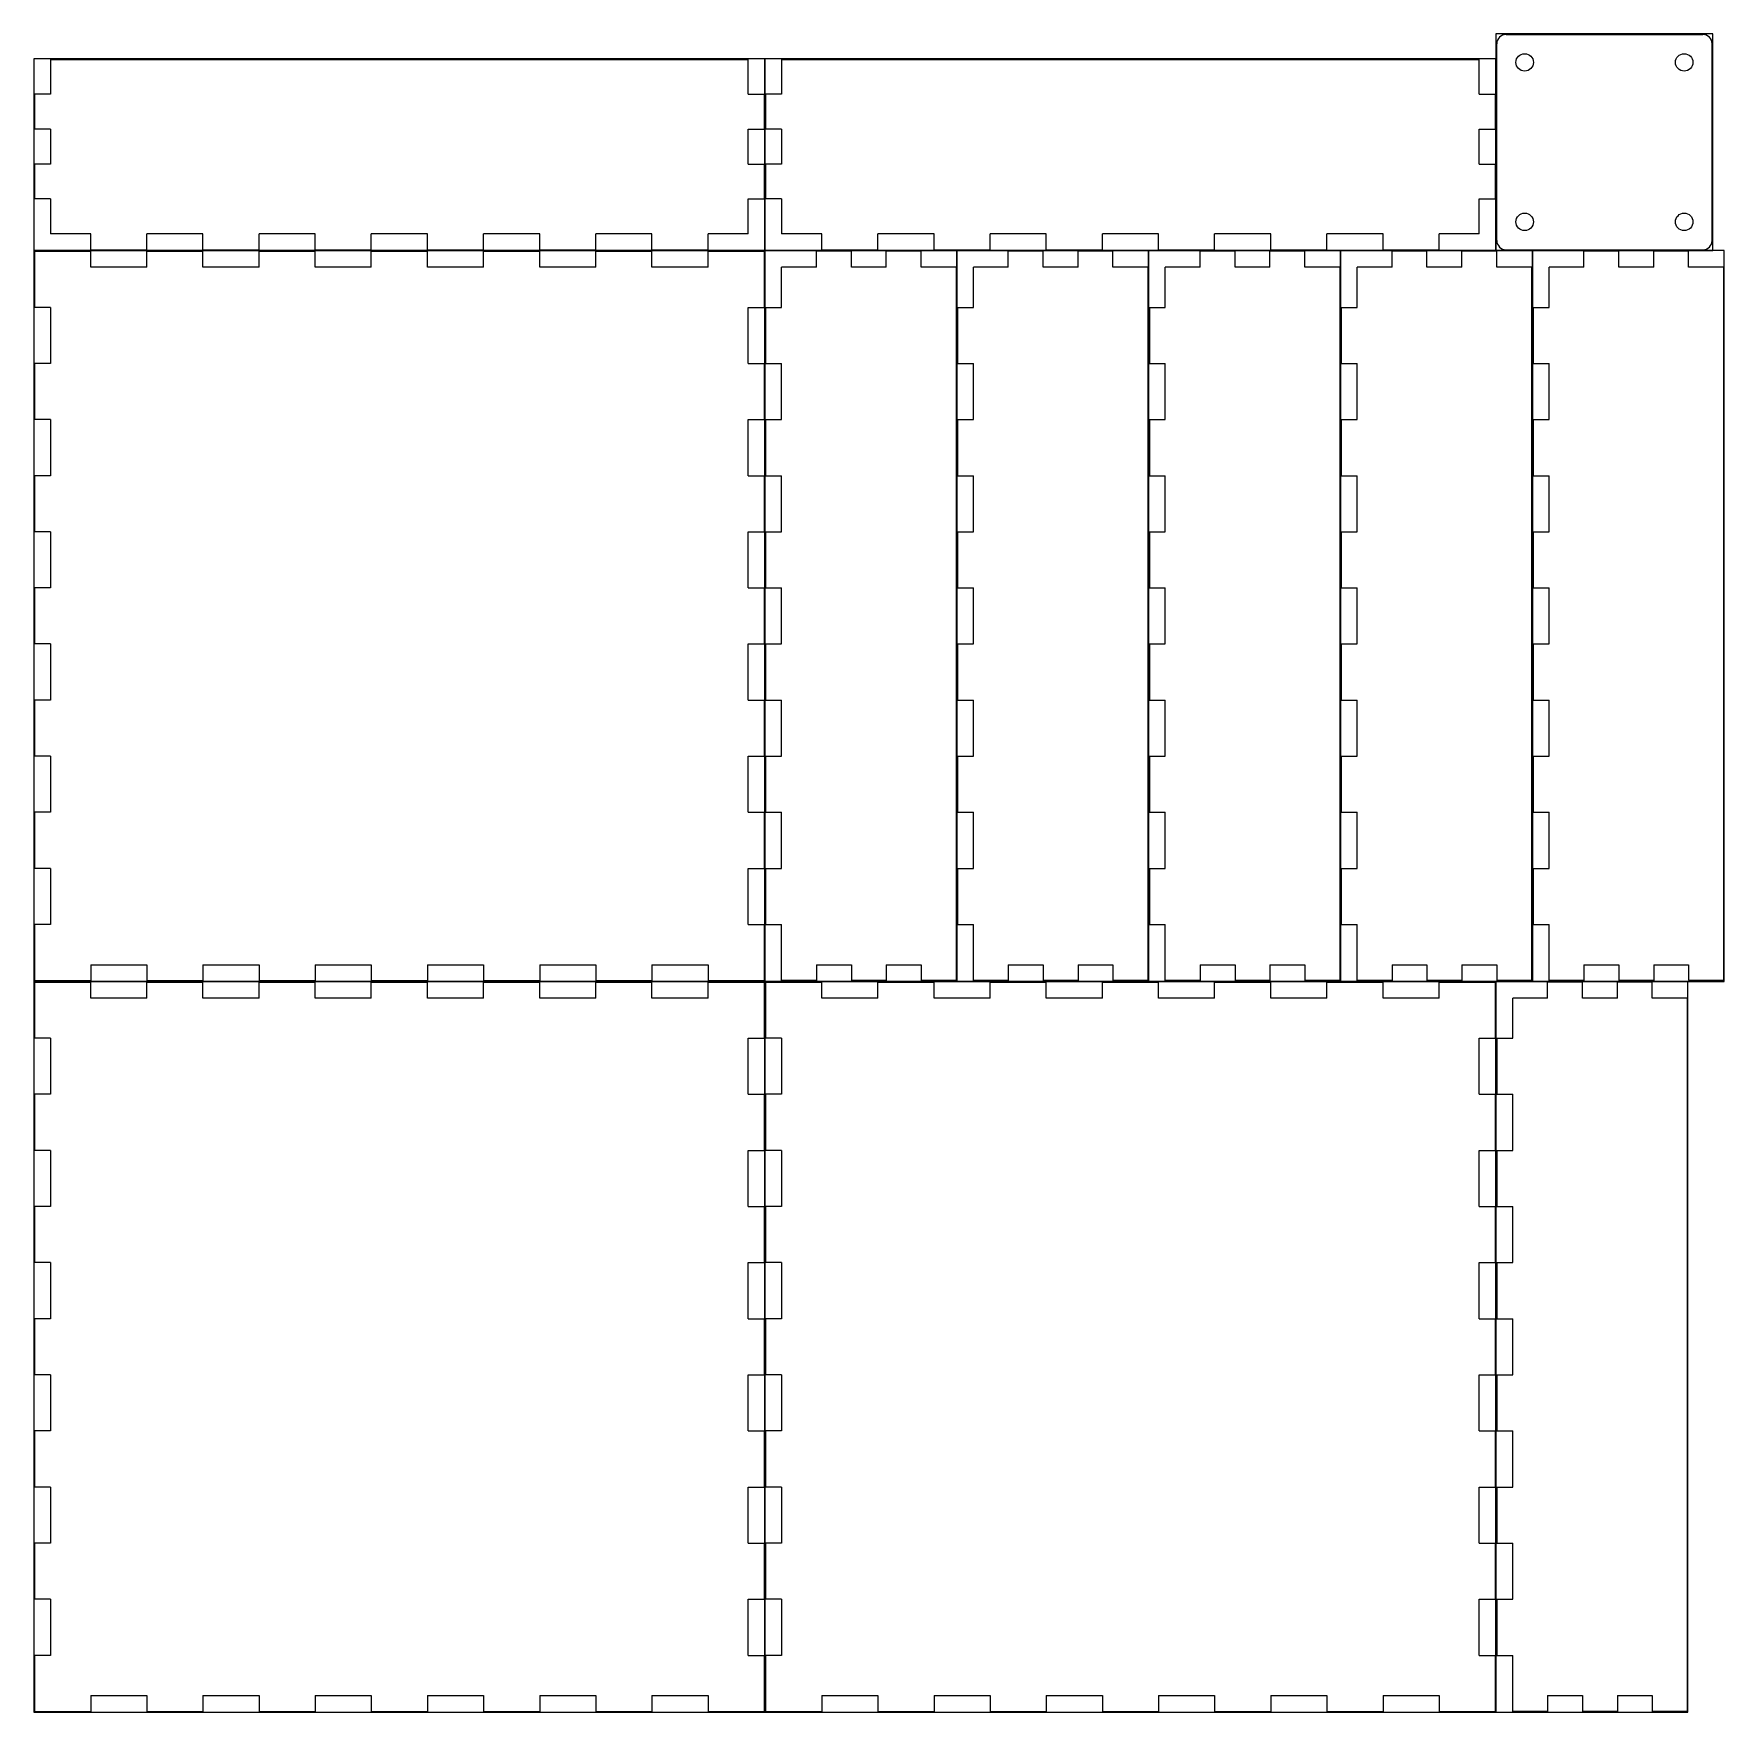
# Model space of a CAD drawing. Header units: millimetres. Extents: x 0 to 291, y 0 to 289.
import ezdxf

# ---------------------------------------------------------------- set-up
doc = ezdxf.new("R2010")
doc.units = ezdxf.units.MM
for name, color, linetype in [('bottom_1', 7, 'Continuous'), ('bottom_2', 7, 'Continuous'), ('bottom_3', 7, 'Continuous'), ('foot_1', 7, 'Continuous'), ('side-a_1', 7, 'Continuous'), ('side-a_2', 7, 'Continuous'), ('side-a_3', 7, 'Continuous'), ('side-a_4', 7, 'Continuous'), ('side-a_5', 7, 'Continuous'), ('side-a_6', 7, 'Continuous'), ('side-b_1', 7, 'Continuous'), ('side-b_2', 7, 'Continuous')]:
    doc.layers.add(name, color=color, linetype=linetype)

msp = doc.modelspace()

# ---------------------------------------------------------------- linework, layer by layer
at = {"layer": 'bottom_1'}
for p, q in [((0.12, 125.62), (9.78, 125.62)), ((0.12, 125.62), (0.12, 115.97)), ((9.78, 122.88), (9.78, 125.62)), ((19.43, 125.62), (29.09, 125.62)), ((19.43, 122.88), (19.43, 125.62)), ((29.09, 122.88), (29.09, 125.62)), ((38.74, 125.62), (48.39, 125.62)), ((38.74, 122.88), (38.74, 125.62)), ((48.39, 122.88), (48.39, 125.62)), ((58.05, 125.62), (67.7, 125.62)), ((58.05, 122.88), (58.05, 125.62)), ((67.7, 122.88), (67.7, 125.62)), ((77.36, 125.62), (87.01, 125.62)), ((77.36, 122.88), (77.36, 125.62)), ((87.01, 122.88), (87.01, 125.62)), ((96.66, 125.62), (106.32, 125.62)), ((96.66, 122.88), (96.66, 125.62)), ((106.32, 122.88), (106.32, 125.62)), ((115.97, 125.62), (125.62, 125.62)), ((115.97, 122.88), (115.97, 125.62)), ((125.62, 125.62), (125.62, 115.97)), ((19.43, 122.88), (9.78, 122.88)), ((38.74, 122.88), (29.09, 122.88)), ((58.05, 122.88), (48.39, 122.88)), ((77.36, 122.88), (67.7, 122.88)), ((96.66, 122.88), (87.01, 122.88)), ((115.97, 122.88), (106.32, 122.88)), ((2.88, 115.97), (0.12, 115.97)), ((2.88, 115.97), (2.88, 106.32)), ((122.88, 106.32), (122.88, 115.97)), ((122.88, 115.97), (125.62, 115.97)), ((2.88, 106.32), (0.12, 106.32)), ((0.12, 106.32), (0.12, 96.66)), ((122.88, 106.32), (125.62, 106.32)), ((125.62, 106.32), (125.62, 96.66)), ((2.88, 96.66), (0.12, 96.66)), ((2.88, 96.66), (2.88, 87.01)), ((122.88, 87.01), (122.88, 96.66)), ((122.88, 96.66), (125.62, 96.66)), ((2.88, 87.01), (0.12, 87.01)), ((0.12, 87.01), (0.12, 77.36)), ((122.88, 87.01), (125.62, 87.01)), ((125.62, 87.01), (125.62, 77.36)), ((2.88, 77.36), (0.12, 77.36)), ((2.88, 77.36), (2.88, 67.7)), ((122.88, 67.7), (122.88, 77.36)), ((122.88, 77.36), (125.62, 77.36)), ((2.88, 67.7), (0.12, 67.7)), ((0.12, 67.7), (0.12, 58.05)), ((122.88, 67.7), (125.62, 67.7)), ((125.62, 67.7), (125.62, 58.05)), ((2.88, 58.05), (0.12, 58.05)), ((2.88, 58.05), (2.88, 48.39)), ((122.88, 48.39), (122.88, 58.05)), ((122.88, 58.05), (125.62, 58.05)), ((2.88, 48.39), (0.12, 48.39)), ((0.12, 48.39), (0.12, 38.74)), ((122.88, 48.39), (125.62, 48.39)), ((125.62, 48.39), (125.62, 38.74)), ((2.88, 38.74), (0.12, 38.74)), ((2.88, 38.74), (2.88, 29.09)), ((122.88, 29.09), (122.88, 38.74)), ((122.88, 38.74), (125.62, 38.74)), ((2.88, 29.09), (0.12, 29.09)), ((0.12, 29.09), (0.12, 19.43)), ((122.88, 29.09), (125.62, 29.09)), ((125.62, 29.09), (125.62, 19.43)), ((2.88, 19.43), (0.12, 19.43)), ((2.88, 19.43), (2.88, 9.78)), ((122.88, 9.78), (122.88, 19.43)), ((122.88, 19.43), (125.62, 19.43)), ((2.88, 9.78), (0.12, 9.78)), ((0.12, 9.78), (0.12, 0.12)), ((122.88, 9.78), (125.62, 9.78)), ((125.62, 9.78), (125.62, 0.12)), ((0.12, 0.12), (9.78, 0.12)), ((9.78, 2.88), (9.78, 0.12)), ((9.78, 2.88), (19.43, 2.88)), ((19.43, 2.88), (19.43, 0.12)), ((19.43, 0.12), (29.09, 0.12)), ((29.09, 2.88), (29.09, 0.12)), ((29.09, 2.88), (38.74, 2.88)), ((38.74, 2.88), (38.74, 0.12)), ((38.74, 0.12), (48.39, 0.12)), ((48.39, 2.88), (48.39, 0.12)), ((48.39, 2.88), (58.05, 2.88)), ((58.05, 2.88), (58.05, 0.12)), ((58.05, 0.12), (67.7, 0.12)), ((67.7, 2.88), (67.7, 0.12)), ((67.7, 2.88), (77.36, 2.88)), ((77.36, 2.88), (77.36, 0.12)), ((77.36, 0.12), (87.01, 0.12)), ((87.01, 2.88), (87.01, 0.12)), ((87.01, 2.88), (96.66, 2.88)), ((96.66, 2.88), (96.66, 0.12)), ((96.66, 0.12), (106.32, 0.12)), ((106.32, 2.88), (106.32, 0.12)), ((106.32, 2.88), (115.97, 2.88)), ((115.97, 2.88), (115.97, 0.12)), ((115.97, 0.12), (125.62, 0.12))]:
    msp.add_line(p, q, dxfattribs=at)
at = {"layer": 'bottom_2'}
for p, q in [((125.88, 125.62), (135.53, 125.62)), ((125.88, 125.62), (125.88, 115.97)), ((135.53, 122.88), (135.53, 125.62)), ((145.18, 125.62), (154.84, 125.62)), ((145.18, 122.88), (145.18, 125.62)), ((154.84, 122.88), (154.84, 125.62)), ((164.49, 125.62), (174.14, 125.62)), ((164.49, 122.88), (164.49, 125.62)), ((174.14, 122.88), (174.14, 125.62)), ((183.8, 125.62), (193.45, 125.62)), ((183.8, 122.88), (183.8, 125.62)), ((193.45, 122.88), (193.45, 125.62)), ((203.11, 125.62), (212.76, 125.62)), ((203.11, 122.88), (203.11, 125.62)), ((212.76, 122.88), (212.76, 125.62)), ((222.41, 125.62), (232.07, 125.62)), ((222.41, 122.88), (222.41, 125.62)), ((232.07, 122.88), (232.07, 125.62)), ((241.72, 125.62), (251.38, 125.62)), ((241.72, 122.88), (241.72, 125.62)), ((251.38, 125.62), (251.38, 115.97)), ((145.18, 122.88), (135.53, 122.88)), ((164.49, 122.88), (154.84, 122.88)), ((183.8, 122.88), (174.14, 122.88)), ((203.11, 122.88), (193.45, 122.88)), ((222.41, 122.88), (212.76, 122.88)), ((241.72, 122.88), (232.07, 122.88)), ((128.62, 115.97), (125.88, 115.97)), ((128.62, 115.97), (128.62, 106.32)), ((248.62, 106.32), (248.62, 115.97)), ((248.62, 115.97), (251.38, 115.97)), ((128.62, 106.32), (125.88, 106.32)), ((125.88, 106.32), (125.88, 96.66)), ((248.62, 106.32), (251.38, 106.32)), ((251.38, 106.32), (251.38, 96.66)), ((128.62, 96.66), (125.88, 96.66)), ((128.62, 96.66), (128.62, 87.01)), ((248.62, 87.01), (248.62, 96.66)), ((248.62, 96.66), (251.38, 96.66)), ((128.62, 87.01), (125.88, 87.01)), ((125.88, 87.01), (125.88, 77.36)), ((248.62, 87.01), (251.38, 87.01)), ((251.38, 87.01), (251.38, 77.36)), ((128.62, 77.36), (125.88, 77.36)), ((128.62, 77.36), (128.62, 67.7)), ((248.62, 67.7), (248.62, 77.36)), ((248.62, 77.36), (251.38, 77.36)), ((128.62, 67.7), (125.88, 67.7)), ((125.88, 67.7), (125.88, 58.05)), ((248.62, 67.7), (251.38, 67.7)), ((251.38, 67.7), (251.38, 58.05)), ((128.62, 58.05), (125.88, 58.05)), ((128.62, 58.05), (128.62, 48.39)), ((248.62, 48.39), (248.62, 58.05)), ((248.62, 58.05), (251.38, 58.05)), ((128.62, 48.39), (125.88, 48.39)), ((125.88, 48.39), (125.88, 38.74)), ((248.62, 48.39), (251.38, 48.39)), ((251.38, 48.39), (251.38, 38.74)), ((128.62, 38.74), (125.88, 38.74)), ((128.62, 38.74), (128.62, 29.09)), ((248.62, 29.09), (248.62, 38.74)), ((248.62, 38.74), (251.38, 38.74)), ((128.62, 29.09), (125.88, 29.09)), ((125.88, 29.09), (125.88, 19.43)), ((248.62, 29.09), (251.38, 29.09)), ((251.38, 29.09), (251.38, 19.43)), ((128.62, 19.43), (125.88, 19.43)), ((128.62, 19.43), (128.62, 9.78)), ((248.62, 9.78), (248.62, 19.43)), ((248.62, 19.43), (251.38, 19.43)), ((128.62, 9.78), (125.88, 9.78)), ((125.88, 9.78), (125.88, 0.12)), ((248.62, 9.78), (251.38, 9.78)), ((251.38, 9.78), (251.38, 0.12)), ((125.88, 0.12), (135.53, 0.12)), ((135.53, 2.88), (135.53, 0.12)), ((135.53, 2.88), (145.18, 2.88)), ((145.18, 2.88), (145.18, 0.12)), ((145.18, 0.12), (154.84, 0.12)), ((154.84, 2.88), (154.84, 0.12)), ((154.84, 2.88), (164.49, 2.88)), ((164.49, 2.88), (164.49, 0.12)), ((164.49, 0.12), (174.14, 0.12)), ((174.14, 2.88), (174.14, 0.12)), ((174.14, 2.88), (183.8, 2.88)), ((183.8, 2.88), (183.8, 0.12)), ((183.8, 0.12), (193.45, 0.12)), ((193.45, 2.88), (193.45, 0.12)), ((193.45, 2.88), (203.11, 2.88)), ((203.11, 2.88), (203.11, 0.12)), ((203.11, 0.12), (212.76, 0.12)), ((212.76, 2.88), (212.76, 0.12)), ((212.76, 2.88), (222.41, 2.88)), ((222.41, 2.88), (222.41, 0.12)), ((222.41, 0.12), (232.07, 0.12)), ((232.07, 2.88), (232.07, 0.12)), ((232.07, 2.88), (241.72, 2.88)), ((241.72, 2.88), (241.72, 0.12)), ((241.72, 0.12), (251.38, 0.12))]:
    msp.add_line(p, q, dxfattribs=at)
at = {"layer": 'bottom_3'}
for p, q in [((0.12, 251.38), (9.78, 251.38)), ((0.12, 251.38), (0.12, 241.72)), ((9.78, 248.62), (9.78, 251.38)), ((19.43, 251.38), (29.09, 251.38)), ((19.43, 248.62), (19.43, 251.38)), ((29.09, 248.62), (29.09, 251.38)), ((38.74, 251.38), (48.39, 251.38)), ((38.74, 248.62), (38.74, 251.38)), ((48.39, 248.62), (48.39, 251.38)), ((58.05, 251.38), (67.7, 251.38)), ((58.05, 248.62), (58.05, 251.38)), ((67.7, 248.62), (67.7, 251.38)), ((77.36, 251.38), (87.01, 251.38)), ((77.36, 248.62), (77.36, 251.38)), ((87.01, 248.62), (87.01, 251.38)), ((96.66, 251.38), (106.32, 251.38)), ((96.66, 248.62), (96.66, 251.38)), ((106.32, 248.62), (106.32, 251.38)), ((115.97, 251.38), (125.62, 251.38)), ((115.97, 248.62), (115.97, 251.38)), ((125.62, 251.38), (125.62, 241.72)), ((19.43, 248.62), (9.78, 248.62)), ((38.74, 248.62), (29.09, 248.62)), ((58.05, 248.62), (48.39, 248.62)), ((77.36, 248.62), (67.7, 248.62)), ((96.66, 248.62), (87.01, 248.62)), ((115.97, 248.62), (106.32, 248.62)), ((2.88, 241.72), (0.12, 241.72)), ((2.88, 241.72), (2.88, 232.07)), ((122.88, 232.07), (122.88, 241.72)), ((122.88, 241.72), (125.62, 241.72)), ((2.88, 232.07), (0.12, 232.07)), ((0.12, 232.07), (0.12, 222.41)), ((122.88, 232.07), (125.62, 232.07)), ((125.62, 232.07), (125.62, 222.41)), ((2.88, 222.41), (0.12, 222.41)), ((2.88, 222.41), (2.88, 212.76)), ((122.88, 212.76), (122.88, 222.41)), ((122.88, 222.41), (125.62, 222.41)), ((2.88, 212.76), (0.12, 212.76)), ((0.12, 212.76), (0.12, 203.11)), ((122.88, 212.76), (125.62, 212.76)), ((125.62, 212.76), (125.62, 203.11)), ((2.88, 203.11), (0.12, 203.11)), ((2.88, 203.11), (2.88, 193.45)), ((122.88, 193.45), (122.88, 203.11)), ((122.88, 203.11), (125.62, 203.11)), ((2.88, 193.45), (0.12, 193.45)), ((0.12, 193.45), (0.12, 183.8)), ((122.88, 193.45), (125.62, 193.45)), ((125.62, 193.45), (125.62, 183.8)), ((2.88, 183.8), (0.12, 183.8)), ((2.88, 183.8), (2.88, 174.14)), ((122.88, 174.14), (122.88, 183.8)), ((122.88, 183.8), (125.62, 183.8)), ((2.88, 174.14), (0.12, 174.14)), ((0.12, 174.14), (0.12, 164.49)), ((122.88, 174.14), (125.62, 174.14)), ((125.62, 174.14), (125.62, 164.49)), ((2.88, 164.49), (0.12, 164.49)), ((2.88, 164.49), (2.88, 154.84)), ((122.88, 154.84), (122.88, 164.49)), ((122.88, 164.49), (125.62, 164.49)), ((2.88, 154.84), (0.12, 154.84)), ((0.12, 154.84), (0.12, 145.18)), ((122.88, 154.84), (125.62, 154.84)), ((125.62, 154.84), (125.62, 145.18)), ((2.88, 145.18), (0.12, 145.18)), ((2.88, 145.18), (2.88, 135.53)), ((122.88, 135.53), (122.88, 145.18)), ((122.88, 145.18), (125.62, 145.18)), ((2.88, 135.53), (0.12, 135.53)), ((0.12, 135.53), (0.12, 125.88)), ((122.88, 135.53), (125.62, 135.53)), ((125.62, 135.53), (125.62, 125.88)), ((9.78, 128.62), (9.78, 125.88)), ((9.78, 128.62), (19.43, 128.62)), ((19.43, 128.62), (19.43, 125.88)), ((29.09, 128.62), (29.09, 125.88)), ((29.09, 128.62), (38.74, 128.62)), ((38.74, 128.62), (38.74, 125.88)), ((48.39, 128.62), (48.39, 125.88)), ((48.39, 128.62), (58.05, 128.62)), ((58.05, 128.62), (58.05, 125.88)), ((67.7, 128.62), (67.7, 125.88)), ((67.7, 128.62), (77.36, 128.62)), ((77.36, 128.62), (77.36, 125.88)), ((87.01, 128.62), (87.01, 125.88)), ((87.01, 128.62), (96.66, 128.62)), ((96.66, 128.62), (96.66, 125.88)), ((106.32, 128.62), (106.32, 125.88)), ((106.32, 128.62), (115.97, 128.62)), ((115.97, 128.62), (115.97, 125.88)), ((0.12, 125.88), (9.78, 125.88)), ((19.43, 125.88), (29.09, 125.88)), ((38.74, 125.88), (48.39, 125.88)), ((58.05, 125.88), (67.7, 125.88)), ((77.36, 125.88), (87.01, 125.88)), ((96.66, 125.88), (106.32, 125.88)), ((115.97, 125.88), (125.62, 125.88))]:
    msp.add_line(p, q, dxfattribs=at)
at = {"layer": 'DEBUG_bottom_1', "color": 1}
msp.add_lwpolyline([(0, 0), (125.75, 0), (125.75, 125.75), (0, 125.75), (0, 0)], dxfattribs=at)
at = {"layer": 'DEBUG_bottom_2', "color": 1}
msp.add_lwpolyline([(125.75, 0), (251.5, 0), (251.5, 125.75), (125.75, 125.75), (125.75, 0)], dxfattribs=at)
at = {"layer": 'DEBUG_bottom_3', "color": 1}
msp.add_lwpolyline([(0, 125.75), (125.75, 125.75), (125.75, 251.5), (0, 251.5), (0, 125.75)], dxfattribs=at)
at = {"layer": 'DEBUG_foot_1', "color": 1}
msp.add_lwpolyline([(251.5, 251.5), (288.79, 251.5), (288.79, 288.79), (251.5, 288.79), (251.5, 251.5)], dxfattribs=at)
at = {"layer": 'DEBUG_side-a_1', "color": 1}
msp.add_lwpolyline([(251.5, 0), (284.5, 0), (284.5, 125.75), (251.5, 125.75), (251.5, 0)], dxfattribs=at)
at = {"layer": 'DEBUG_side-a_2', "color": 1}
msp.add_lwpolyline([(125.75, 125.75), (158.75, 125.75), (158.75, 251.5), (125.75, 251.5), (125.75, 125.75)], dxfattribs=at)
at = {"layer": 'DEBUG_side-a_3', "color": 1}
msp.add_lwpolyline([(158.75, 125.75), (191.75, 125.75), (191.75, 251.5), (158.75, 251.5), (158.75, 125.75)], dxfattribs=at)
at = {"layer": 'DEBUG_side-a_4', "color": 1}
msp.add_lwpolyline([(191.75, 125.75), (224.75, 125.75), (224.75, 251.5), (191.75, 251.5), (191.75, 125.75)], dxfattribs=at)
at = {"layer": 'DEBUG_side-a_5', "color": 1}
msp.add_lwpolyline([(224.75, 125.75), (257.75, 125.75), (257.75, 251.5), (224.75, 251.5), (224.75, 125.75)], dxfattribs=at)
at = {"layer": 'DEBUG_side-a_6', "color": 1}
msp.add_lwpolyline([(257.75, 125.75), (290.75, 125.75), (290.75, 251.5), (257.75, 251.5), (257.75, 125.75)], dxfattribs=at)
at = {"layer": 'DEBUG_side-b_1', "color": 1}
msp.add_lwpolyline([(0, 251.5), (125.75, 251.5), (125.75, 284.5), (0, 284.5), (0, 251.5)], dxfattribs=at)
at = {"layer": 'DEBUG_side-b_2', "color": 1}
msp.add_lwpolyline([(125.75, 251.5), (251.5, 251.5), (251.5, 284.5), (125.75, 284.5), (125.75, 251.5)], dxfattribs=at)
at = {"layer": 'foot_1'}
for p, q in [((253.23, 288.67), (287.07, 288.67)), ((251.62, 253.23), (251.62, 287.07)), ((288.67, 253.23), (288.67, 287.07)), ((253.23, 251.62), (287.07, 251.62))]:
    msp.add_line(p, q, dxfattribs=at)
for centre in [(256.43, 283.87), (283.87, 283.87), (256.43, 256.43), (283.87, 256.43)]:
    msp.add_circle(centre, 1.5, dxfattribs=at)
for centre, start, end in [((253.23, 287.07), 90, 180), ((287.07, 287.07), 0, 90), ((253.23, 253.23), 180, 270), ((287.07, 253.23), 270, 0)]:
    msp.add_arc(centre, 1.6, start, end, dxfattribs=at)
at = {"layer": 'side-a_1'}
for p, q in [((266.38, 125.62), (260.38, 125.62)), ((260.38, 122.88), (260.38, 125.62)), ((266.38, 122.88), (266.38, 125.62)), ((278.38, 125.62), (272.38, 125.62)), ((272.38, 122.88), (272.38, 125.62)), ((278.38, 122.88), (278.38, 125.62)), ((260.38, 122.88), (254.37, 122.88)), ((254.37, 115.97), (254.37, 122.88)), ((272.38, 122.88), (266.38, 122.88)), ((284.38, 122.88), (278.38, 122.88)), ((284.38, 122.88), (284.38, 0.12)), ((251.62, 115.97), (254.37, 115.97)), ((251.62, 115.97), (251.62, 106.32)), ((251.62, 106.32), (254.37, 106.32)), ((254.37, 96.66), (254.37, 106.32)), ((251.62, 96.66), (254.37, 96.66)), ((251.62, 96.66), (251.62, 87.01)), ((251.62, 87.01), (254.37, 87.01)), ((254.37, 77.36), (254.37, 87.01)), ((251.62, 77.36), (254.37, 77.36)), ((251.62, 77.36), (251.62, 67.7)), ((251.62, 67.7), (254.37, 67.7)), ((254.37, 58.05), (254.37, 67.7)), ((251.62, 58.05), (254.37, 58.05)), ((251.62, 58.05), (251.62, 48.39)), ((251.62, 48.39), (254.37, 48.39)), ((254.37, 38.74), (254.37, 48.39)), ((251.62, 38.74), (254.37, 38.74)), ((251.62, 38.74), (251.62, 29.09)), ((251.62, 29.09), (254.37, 29.09)), ((254.37, 19.43), (254.37, 29.09)), ((251.62, 19.43), (254.37, 19.43)), ((251.62, 19.43), (251.62, 9.78)), ((251.62, 9.78), (254.37, 9.78)), ((254.37, 0.12), (254.37, 9.78)), ((260.38, 0.12), (254.37, 0.12)), ((260.38, 2.88), (260.38, 0.12)), ((260.38, 2.88), (266.38, 2.88)), ((266.38, 2.88), (266.38, 0.12)), ((272.38, 0.12), (266.38, 0.12)), ((272.38, 2.88), (272.38, 0.12)), ((272.38, 2.88), (278.38, 2.88)), ((278.38, 2.88), (278.38, 0.12)), ((284.38, 0.12), (278.38, 0.12))]:
    msp.add_line(p, q, dxfattribs=at)
at = {"layer": 'side-a_2'}
for p, q in [((140.62, 251.38), (134.62, 251.38)), ((134.62, 248.62), (134.62, 251.38)), ((140.62, 248.62), (140.62, 251.38)), ((152.62, 251.38), (146.62, 251.38)), ((146.62, 248.62), (146.62, 251.38)), ((152.62, 248.62), (152.62, 251.38)), ((134.62, 248.62), (128.62, 248.62)), ((128.62, 241.72), (128.62, 248.62)), ((146.62, 248.62), (140.62, 248.62)), ((158.62, 248.62), (152.62, 248.62)), ((158.62, 248.62), (158.62, 125.88)), ((125.88, 241.72), (128.62, 241.72)), ((125.88, 241.72), (125.88, 232.07)), ((125.88, 232.07), (128.62, 232.07)), ((128.62, 222.41), (128.62, 232.07)), ((125.88, 222.41), (128.62, 222.41)), ((125.88, 222.41), (125.88, 212.76)), ((125.88, 212.76), (128.62, 212.76)), ((128.62, 203.11), (128.62, 212.76)), ((125.88, 203.11), (128.62, 203.11)), ((125.88, 203.11), (125.88, 193.45)), ((125.88, 193.45), (128.62, 193.45)), ((128.62, 183.8), (128.62, 193.45)), ((125.88, 183.8), (128.62, 183.8)), ((125.88, 183.8), (125.88, 174.14)), ((125.88, 174.14), (128.62, 174.14)), ((128.62, 164.49), (128.62, 174.14)), ((125.88, 164.49), (128.62, 164.49)), ((125.88, 164.49), (125.88, 154.84)), ((125.88, 154.84), (128.62, 154.84)), ((128.62, 145.18), (128.62, 154.84)), ((125.88, 145.18), (128.62, 145.18)), ((125.88, 145.18), (125.88, 135.53)), ((125.88, 135.53), (128.62, 135.53)), ((128.62, 125.88), (128.62, 135.53)), ((134.62, 128.62), (134.62, 125.88)), ((134.62, 128.62), (140.62, 128.62)), ((140.62, 128.62), (140.62, 125.88)), ((146.62, 128.62), (146.62, 125.88)), ((146.62, 128.62), (152.62, 128.62)), ((152.62, 128.62), (152.62, 125.88)), ((134.62, 125.88), (128.62, 125.88)), ((146.62, 125.88), (140.62, 125.88)), ((158.62, 125.88), (152.62, 125.88))]:
    msp.add_line(p, q, dxfattribs=at)
at = {"layer": 'side-a_3'}
for p, q in [((173.62, 251.38), (167.62, 251.38)), ((167.62, 248.62), (167.62, 251.38)), ((173.62, 248.62), (173.62, 251.38)), ((185.62, 251.38), (179.62, 251.38)), ((179.62, 248.62), (179.62, 251.38)), ((185.62, 248.62), (185.62, 251.38)), ((167.62, 248.62), (161.62, 248.62)), ((161.62, 241.72), (161.62, 248.62)), ((179.62, 248.62), (173.62, 248.62)), ((191.62, 248.62), (185.62, 248.62)), ((191.62, 248.62), (191.62, 125.88)), ((158.88, 241.72), (161.62, 241.72)), ((158.88, 241.72), (158.88, 232.07)), ((158.88, 232.07), (161.62, 232.07)), ((161.62, 222.41), (161.62, 232.07)), ((158.88, 222.41), (161.62, 222.41)), ((158.88, 222.41), (158.88, 212.76)), ((158.88, 212.76), (161.62, 212.76)), ((161.62, 203.11), (161.62, 212.76)), ((158.88, 203.11), (161.62, 203.11)), ((158.88, 203.11), (158.88, 193.45)), ((158.88, 193.45), (161.62, 193.45)), ((161.62, 183.8), (161.62, 193.45)), ((158.88, 183.8), (161.62, 183.8)), ((158.88, 183.8), (158.88, 174.14)), ((158.88, 174.14), (161.62, 174.14)), ((161.62, 164.49), (161.62, 174.14)), ((158.88, 164.49), (161.62, 164.49)), ((158.88, 164.49), (158.88, 154.84)), ((158.88, 154.84), (161.62, 154.84)), ((161.62, 145.18), (161.62, 154.84)), ((158.88, 145.18), (161.62, 145.18)), ((158.88, 145.18), (158.88, 135.53)), ((158.88, 135.53), (161.62, 135.53)), ((161.62, 125.88), (161.62, 135.53)), ((167.62, 128.62), (167.62, 125.88)), ((167.62, 128.62), (173.62, 128.62)), ((173.62, 128.62), (173.62, 125.88)), ((179.62, 128.62), (179.62, 125.88)), ((179.62, 128.62), (185.62, 128.62)), ((185.62, 128.62), (185.62, 125.88)), ((167.62, 125.88), (161.62, 125.88)), ((179.62, 125.88), (173.62, 125.88)), ((191.62, 125.88), (185.62, 125.88))]:
    msp.add_line(p, q, dxfattribs=at)
at = {"layer": 'side-a_4'}
for p, q in [((206.62, 251.38), (200.62, 251.38)), ((200.62, 248.62), (200.62, 251.38)), ((206.62, 248.62), (206.62, 251.38)), ((218.62, 251.38), (212.62, 251.38)), ((212.62, 248.62), (212.62, 251.38)), ((218.62, 248.62), (218.62, 251.38)), ((200.62, 248.62), (194.62, 248.62)), ((194.62, 241.72), (194.62, 248.62)), ((212.62, 248.62), (206.62, 248.62)), ((224.62, 248.62), (218.62, 248.62)), ((224.62, 248.62), (224.62, 125.88)), ((191.88, 241.72), (194.62, 241.72)), ((191.88, 241.72), (191.88, 232.07)), ((191.88, 232.07), (194.62, 232.07)), ((194.62, 222.41), (194.62, 232.07)), ((191.88, 222.41), (194.62, 222.41)), ((191.88, 222.41), (191.88, 212.76)), ((191.88, 212.76), (194.62, 212.76)), ((194.62, 203.11), (194.62, 212.76)), ((191.88, 203.11), (194.62, 203.11)), ((191.88, 203.11), (191.88, 193.45)), ((191.88, 193.45), (194.62, 193.45)), ((194.62, 183.8), (194.62, 193.45)), ((191.88, 183.8), (194.62, 183.8)), ((191.88, 183.8), (191.88, 174.14)), ((191.88, 174.14), (194.62, 174.14)), ((194.62, 164.49), (194.62, 174.14)), ((191.88, 164.49), (194.62, 164.49)), ((191.88, 164.49), (191.88, 154.84)), ((191.88, 154.84), (194.62, 154.84)), ((194.62, 145.18), (194.62, 154.84)), ((191.88, 145.18), (194.62, 145.18)), ((191.88, 145.18), (191.88, 135.53)), ((191.88, 135.53), (194.62, 135.53)), ((194.62, 125.88), (194.62, 135.53)), ((200.62, 128.62), (200.62, 125.88)), ((200.62, 128.62), (206.62, 128.62)), ((206.62, 128.62), (206.62, 125.88)), ((212.62, 128.62), (212.62, 125.88)), ((212.62, 128.62), (218.62, 128.62)), ((218.62, 128.62), (218.62, 125.88)), ((200.62, 125.88), (194.62, 125.88)), ((212.62, 125.88), (206.62, 125.88)), ((224.62, 125.88), (218.62, 125.88))]:
    msp.add_line(p, q, dxfattribs=at)
at = {"layer": 'side-a_5'}
for p, q in [((239.62, 251.38), (233.62, 251.38)), ((233.62, 248.62), (233.62, 251.38)), ((239.62, 248.62), (239.62, 251.38)), ((251.62, 251.38), (245.62, 251.38)), ((245.62, 248.62), (245.62, 251.38)), ((251.62, 248.62), (251.62, 251.38)), ((233.62, 248.62), (227.62, 248.62)), ((227.62, 241.72), (227.62, 248.62)), ((245.62, 248.62), (239.62, 248.62)), ((257.62, 248.62), (251.62, 248.62)), ((257.62, 248.62), (257.62, 125.88)), ((224.88, 241.72), (227.62, 241.72)), ((224.88, 241.72), (224.88, 232.07)), ((224.88, 232.07), (227.62, 232.07)), ((227.62, 222.41), (227.62, 232.07)), ((224.88, 222.41), (227.62, 222.41)), ((224.88, 222.41), (224.88, 212.76)), ((224.88, 212.76), (227.62, 212.76)), ((227.62, 203.11), (227.62, 212.76)), ((224.88, 203.11), (227.62, 203.11)), ((224.88, 203.11), (224.88, 193.45)), ((224.88, 193.45), (227.62, 193.45)), ((227.62, 183.8), (227.62, 193.45)), ((224.88, 183.8), (227.62, 183.8)), ((224.88, 183.8), (224.88, 174.14)), ((224.88, 174.14), (227.62, 174.14)), ((227.62, 164.49), (227.62, 174.14)), ((224.88, 164.49), (227.62, 164.49)), ((224.88, 164.49), (224.88, 154.84)), ((224.88, 154.84), (227.62, 154.84)), ((227.62, 145.18), (227.62, 154.84)), ((224.88, 145.18), (227.62, 145.18)), ((224.88, 145.18), (224.88, 135.53)), ((224.88, 135.53), (227.62, 135.53)), ((227.62, 125.88), (227.62, 135.53)), ((233.62, 128.62), (233.62, 125.88)), ((233.62, 128.62), (239.62, 128.62)), ((239.62, 128.62), (239.62, 125.88)), ((245.62, 128.62), (245.62, 125.88)), ((245.62, 128.62), (251.62, 128.62)), ((251.62, 128.62), (251.62, 125.88)), ((233.62, 125.88), (227.62, 125.88)), ((245.62, 125.88), (239.62, 125.88)), ((257.62, 125.88), (251.62, 125.88))]:
    msp.add_line(p, q, dxfattribs=at)
at = {"layer": 'side-a_6'}
for p, q in [((272.62, 251.38), (266.62, 251.38)), ((266.62, 248.62), (266.62, 251.38)), ((272.62, 248.62), (272.62, 251.38)), ((284.62, 251.38), (278.62, 251.38)), ((278.62, 248.62), (278.62, 251.38)), ((284.62, 248.62), (284.62, 251.38)), ((266.62, 248.62), (260.62, 248.62)), ((260.62, 241.72), (260.62, 248.62)), ((278.62, 248.62), (272.62, 248.62)), ((290.62, 248.62), (284.62, 248.62)), ((290.62, 248.62), (290.62, 125.88)), ((257.88, 241.72), (260.62, 241.72)), ((257.88, 241.72), (257.88, 232.07)), ((257.88, 232.07), (260.62, 232.07)), ((260.62, 222.41), (260.62, 232.07)), ((257.88, 222.41), (260.62, 222.41)), ((257.88, 222.41), (257.88, 212.76)), ((257.88, 212.76), (260.62, 212.76)), ((260.62, 203.11), (260.62, 212.76)), ((257.88, 203.11), (260.62, 203.11)), ((257.88, 203.11), (257.88, 193.45)), ((257.88, 193.45), (260.62, 193.45)), ((260.62, 183.8), (260.62, 193.45)), ((257.88, 183.8), (260.62, 183.8)), ((257.88, 183.8), (257.88, 174.14)), ((257.88, 174.14), (260.62, 174.14)), ((260.62, 164.49), (260.62, 174.14)), ((257.88, 164.49), (260.62, 164.49)), ((257.88, 164.49), (257.88, 154.84)), ((257.88, 154.84), (260.62, 154.84)), ((260.62, 145.18), (260.62, 154.84)), ((257.88, 145.18), (260.62, 145.18)), ((257.88, 145.18), (257.88, 135.53)), ((257.88, 135.53), (260.62, 135.53)), ((260.62, 125.88), (260.62, 135.53)), ((266.62, 128.62), (266.62, 125.88)), ((266.62, 128.62), (272.62, 128.62)), ((272.62, 128.62), (272.62, 125.88)), ((278.62, 128.62), (278.62, 125.88)), ((278.62, 128.62), (284.62, 128.62)), ((284.62, 128.62), (284.62, 125.88)), ((266.62, 125.88), (260.62, 125.88)), ((278.62, 125.88), (272.62, 125.88)), ((290.62, 125.88), (284.62, 125.88))]:
    msp.add_line(p, q, dxfattribs=at)
at = {"layer": 'side-b_1'}
for p, q in [((2.88, 284.38), (122.88, 284.38)), ((2.88, 284.38), (2.88, 278.38)), ((122.88, 278.38), (122.88, 284.38)), ((2.88, 278.38), (0.12, 278.38)), ((0.12, 278.38), (0.12, 272.38)), ((122.88, 278.38), (125.62, 278.38)), ((125.62, 278.38), (125.62, 272.38)), ((2.88, 272.38), (0.12, 272.38)), ((2.88, 272.38), (2.88, 266.38)), ((122.88, 266.38), (122.88, 272.38)), ((122.88, 272.38), (125.62, 272.38)), ((0.12, 266.38), (0.12, 260.38)), ((2.88, 266.38), (0.12, 266.38)), ((122.88, 266.38), (125.62, 266.38)), ((125.62, 266.38), (125.62, 260.38)), ((2.88, 260.38), (0.12, 260.38)), ((2.88, 260.38), (2.88, 254.37)), ((122.88, 254.37), (122.88, 260.38)), ((122.88, 260.38), (125.62, 260.38)), ((9.78, 254.37), (2.88, 254.37)), ((9.78, 251.62), (9.78, 254.37)), ((19.43, 251.62), (19.43, 254.37)), ((29.09, 254.37), (19.43, 254.37)), ((29.09, 251.62), (29.09, 254.37)), ((38.74, 251.62), (38.74, 254.37)), ((48.39, 254.37), (38.74, 254.37)), ((48.39, 251.62), (48.39, 254.37)), ((58.05, 251.62), (58.05, 254.37)), ((67.7, 254.37), (58.05, 254.37)), ((67.7, 251.62), (67.7, 254.37)), ((77.36, 251.62), (77.36, 254.37)), ((87.01, 254.37), (77.36, 254.37)), ((87.01, 251.62), (87.01, 254.37)), ((96.66, 251.62), (96.66, 254.37)), ((106.32, 254.37), (96.66, 254.37)), ((106.32, 251.62), (106.32, 254.37)), ((115.97, 251.62), (115.97, 254.37)), ((122.88, 254.37), (115.97, 254.37)), ((9.78, 251.62), (19.43, 251.62)), ((29.09, 251.62), (38.74, 251.62)), ((48.39, 251.62), (58.05, 251.62)), ((67.7, 251.62), (77.36, 251.62)), ((87.01, 251.62), (96.66, 251.62)), ((106.32, 251.62), (115.97, 251.62))]:
    msp.add_line(p, q, dxfattribs=at)
at = {"layer": 'side-b_2'}
for p, q in [((128.62, 284.38), (248.62, 284.38)), ((128.62, 284.38), (128.62, 278.38)), ((248.62, 278.38), (248.62, 284.38)), ((128.62, 278.38), (125.88, 278.38)), ((125.88, 278.38), (125.88, 272.38)), ((248.62, 278.38), (251.38, 278.38)), ((251.38, 278.38), (251.38, 272.38)), ((128.62, 272.38), (125.88, 272.38)), ((128.62, 272.38), (128.62, 266.38)), ((248.62, 266.38), (248.62, 272.38)), ((248.62, 272.38), (251.38, 272.38)), ((128.62, 266.38), (125.88, 266.38)), ((125.88, 266.38), (125.88, 260.38)), ((248.62, 266.38), (251.38, 266.38)), ((251.38, 266.38), (251.38, 260.38)), ((128.62, 260.38), (125.88, 260.38)), ((128.62, 260.38), (128.62, 254.37)), ((248.62, 254.37), (248.62, 260.38)), ((248.62, 260.38), (251.38, 260.38)), ((135.53, 254.37), (128.62, 254.37)), ((135.53, 251.62), (135.53, 254.37)), ((145.18, 251.62), (145.18, 254.37)), ((154.84, 254.37), (145.18, 254.37)), ((154.84, 251.62), (154.84, 254.37)), ((164.49, 251.62), (164.49, 254.37)), ((174.14, 254.37), (164.49, 254.37)), ((174.14, 251.62), (174.14, 254.37)), ((183.8, 251.62), (183.8, 254.37)), ((193.45, 254.37), (183.8, 254.37)), ((193.45, 251.62), (193.45, 254.37)), ((203.11, 251.62), (203.11, 254.37)), ((212.76, 254.37), (203.11, 254.37)), ((212.76, 251.62), (212.76, 254.37)), ((222.41, 251.62), (222.41, 254.37)), ((232.07, 254.37), (222.41, 254.37)), ((232.07, 251.62), (232.07, 254.37)), ((241.72, 251.62), (241.72, 254.37)), ((248.62, 254.37), (241.72, 254.37)), ((135.53, 251.62), (145.18, 251.62)), ((154.84, 251.62), (164.49, 251.62)), ((174.14, 251.62), (183.8, 251.62)), ((193.45, 251.62), (203.11, 251.62)), ((212.76, 251.62), (222.41, 251.62)), ((232.07, 251.62), (241.72, 251.62))]:
    msp.add_line(p, q, dxfattribs=at)

doc.saveas('drawing.dxf')
